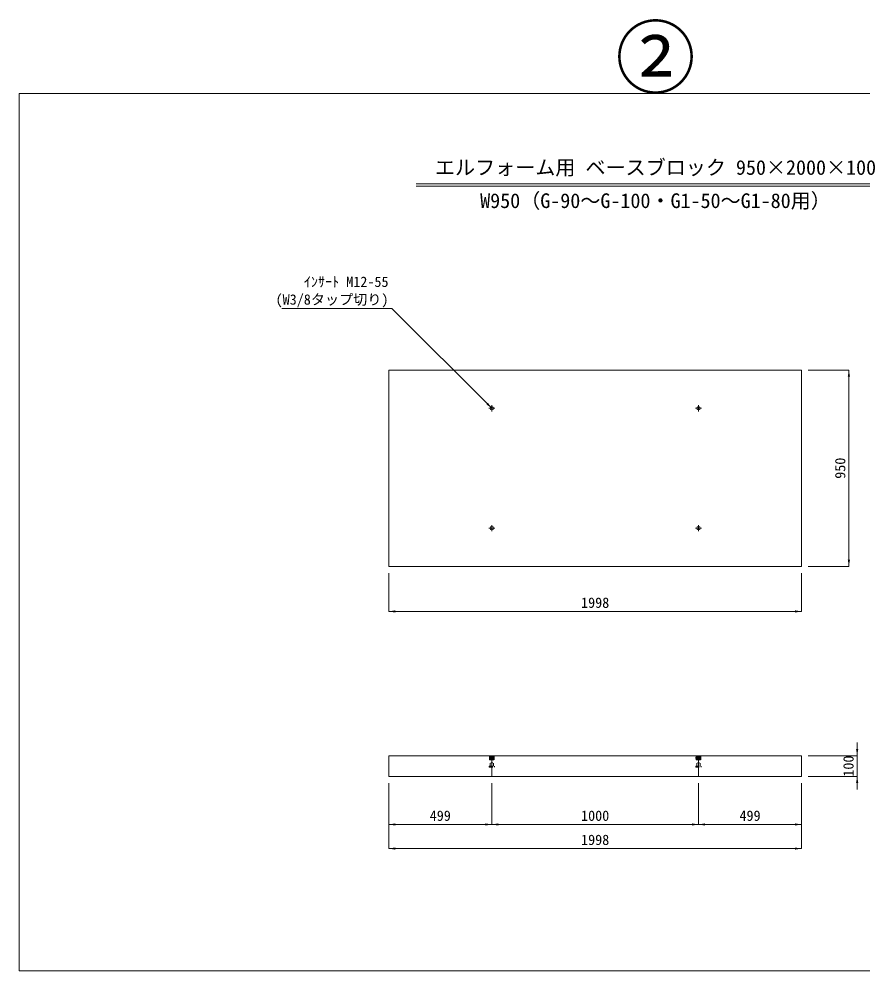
# Model space of a CAD drawing. Units: millimetres at full size; some dimension numbers follow another scale. Extents: x 48 to 43288, y -58809 to -8936.
# Drawn here: x 7464 to 11548, y -35691 to -31085 of the extents above; entities that cross this region are included whole.
import ezdxf
from ezdxf.enums import TextEntityAlignment as Align

# ---------------------------------------------------------------- set-up
doc = ezdxf.new("R2010")
doc.units = ezdxf.units.MM
doc.header["$LTSCALE"] = 75
doc.linetypes.add('USER2', pattern=[8.5725, 5.715, -0.9525, 0.9525, -0.9525])
doc.linetypes.add('USER3', pattern=[0.405, 0.225, -0.18])
for name, color, linetype, lineweight in [('_0-0_', 7, 'Continuous', 9), ('寸法線', 7, 'Continuous', 9), ('引出線', 4, 'Continuous', 9), ('本体', 7, 'Continuous', 9), ('枠', 5, 'Continuous', 5), ('補助線', 8, 'Continuous', 13), ('ｲﾝｻｰﾄ', 3, 'USER3', 5)]:
    doc.layers.add(name, color=color, linetype=linetype, lineweight=lineweight)
doc.styles.add('ＭＳ ゴシック', font='')
doc.styles.get('ＭＳ ゴシック').set_extended_font_data('MS Gothic')

# ---------------------------------------------------------------- blocks, each defined once
blk = doc.blocks.new('filled_arrow')
at = {"color": 0, "linetype": 'Continuous', "lineweight": -2}
blk.add_solid([(7.5, 1.25), (0, 0), (7.5, -1.25)], dxfattribs=at)

msp = doc.modelspace()

# ---------------------------------------------------------------- linework, layer by layer
at = {"layer": '_0-0_'}
for p, q in [((9384.61, -31893.61), (11687.2, -31893.61)), ((9384.76, -31881.72), (11687.2, -31881.72))]:
    msp.add_line(p, q, dxfattribs=at)
at = {"layer": '寸法線'}
for p, q in [((11282.49, -32783.4), (11479.45, -32783.4)), ((11479.45, -33733.4), (11479.45, -32783.4)), ((11282.49, -33733.4), (11479.45, -33733.4)), ((9252.49, -33765.4), (9252.49, -33951.35)), ((11250.49, -33765.4), (11250.49, -33951.35)), ((9252.49, -33951.35), (11250.49, -33951.35)), ((11519.48, -34813.56), (11519.48, -34585.56)), ((11282.49, -34649.56), (11519.48, -34649.56)), ((11282.49, -34749.56), (11519.48, -34749.56)), ((9252.49, -34781.56), (9252.49, -35098.58)), ((9252.49, -34813.56), (9252.49, -34981.93)), ((9751.49, -34781.56), (9751.49, -34981.93)), ((9751.49, -34781.56), (9751.49, -34981.93)), ((10751.49, -34781.56), (10751.49, -34981.93)), ((10751.49, -34781.56), (10751.49, -34981.93)), ((11250.49, -34781.56), (11250.49, -35098.58)), ((11250.49, -34781.56), (11250.49, -34981.93)), ((9252.49, -34981.93), (9751.49, -34981.93)), ((9751.49, -34981.93), (10751.49, -34981.93)), ((10751.49, -34981.93), (11250.49, -34981.93)), ((9252.49, -35098.58), (11250.49, -35098.58))]:
    msp.add_line(p, q, dxfattribs=at)
at = {"layer": '寸法線', "linetype": 'USER2'}
for p, q in [((9736.6, -32968.4), (9766.38, -32968.4)), ((9751.49, -32983.29), (9751.49, -32953.5)), ((10736.6, -32968.4), (10766.38, -32968.4)), ((10751.49, -32983.29), (10751.49, -32953.5)), ((9736.6, -33548.4), (9766.38, -33548.4)), ((9751.49, -33563.29), (9751.49, -33533.5)), ((10736.6, -33548.4), (10766.38, -33548.4)), ((10751.49, -33563.29), (10751.49, -33533.5))]:
    msp.add_line(p, q, dxfattribs=at)
at = {"layer": '引出線'}
msp.add_lwpolyline([(9751.49, -32968.4), (9268.07, -32484.98), (8735.06, -32484.98)], dxfattribs=at)
at = {"layer": '本体'}
for p, q in [((11250.49, -32783.4), (9252.49, -32783.4)), ((9252.49, -32783.4), (9252.49, -33733.4)), ((11250.49, -33733.4), (11250.49, -32783.4)), ((11250.49, -33733.4), (9252.49, -33733.4)), ((9252.49, -34649.56), (9252.49, -34749.56)), ((9252.49, -34649.56), (11250.49, -34649.56)), ((11250.49, -34649.56), (11250.49, -34749.56)), ((9252.49, -34749.56), (11250.49, -34749.56))]:
    msp.add_line(p, q, dxfattribs=at)
at = {"layer": '枠', "lineweight": 20}
for p, q in [((7463.52, -31444.69), (13623.52, -31444.69)), ((7463.52, -35690.69), (7463.52, -31444.69)), ((7463.52, -35690.69), (13623.52, -35690.69))]:
    msp.add_line(p, q, dxfattribs=at)
at = {"layer": '補助線'}
for p, q in [((9751.49, -34749.56), (9751.49, -34649.56)), ((9751.49, -34649.56), (9751.49, -34704.56)), ((10751.49, -34749.56), (10751.49, -34649.56)), ((10751.49, -34649.56), (10751.49, -34704.56)), ((10751.49, -34749.56), (10751.49, -34649.56))]:
    msp.add_line(p, q, dxfattribs=at)
at = {"layer": 'ｲﾝｻｰﾄ'}
for p, q in [((9738.24, -34658.81), (9738.24, -34660.31)), ((9738.24, -34658.81), (9764.74, -34658.81)), ((9738.24, -34660.31), (9764.74, -34660.31)), ((9740.74, -34649.56), (9739.49, -34658.81)), ((9740.74, -34669.56), (9739.49, -34660.31)), ((9740.74, -34649.56), (9762.24, -34649.56)), ((9740.74, -34669.56), (9762.24, -34669.56)), ((9743.24, -34654.56), (9759.74, -34654.56)), ((9743.24, -34654.56), (9743.24, -34700.56)), ((9746.24, -34654.56), (9746.24, -34684.56)), ((9756.74, -34654.56), (9756.74, -34684.56)), ((9759.74, -34654.56), (9759.74, -34700.56)), ((9762.24, -34649.56), (9763.49, -34658.81)), ((9762.24, -34669.56), (9763.49, -34660.31)), ((9764.74, -34658.81), (9764.74, -34660.31)), ((10738.24, -34658.81), (10738.24, -34660.31)), ((10738.24, -34658.81), (10764.74, -34658.81)), ((10738.24, -34660.31), (10764.74, -34660.31)), ((10740.74, -34649.56), (10739.49, -34658.81)), ((10740.74, -34669.56), (10739.49, -34660.31)), ((10740.74, -34649.56), (10762.24, -34649.56)), ((10740.74, -34669.56), (10762.24, -34669.56)), ((10743.24, -34654.56), (10759.74, -34654.56)), ((10743.24, -34654.56), (10743.24, -34700.56)), ((10746.24, -34654.56), (10746.24, -34684.56)), ((10756.74, -34654.56), (10756.74, -34684.56)), ((10759.74, -34654.56), (10759.74, -34700.56)), ((10762.24, -34649.56), (10763.49, -34658.81)), ((10762.24, -34669.56), (10763.49, -34660.31)), ((10764.74, -34658.81), (10764.74, -34660.31)), ((9738.74, -34700.56), (9738.74, -34704.56)), ((9738.74, -34700.56), (9764.24, -34700.56)), ((9738.74, -34704.56), (9764.24, -34704.56)), ((9746.24, -34684.56), (9756.74, -34684.56)), ((9764.24, -34700.56), (9764.24, -34704.56)), ((10738.74, -34700.56), (10738.74, -34704.56)), ((10738.74, -34700.56), (10764.24, -34700.56)), ((10738.74, -34704.56), (10764.24, -34704.56)), ((10746.24, -34684.56), (10756.74, -34684.56)), ((10764.24, -34700.56), (10764.24, -34704.56))]:
    msp.add_line(p, q, dxfattribs=at)
at = {"layer": 'ｲﾝｻｰﾄ', "linetype": 'Continuous', "lineweight": 9}
for centre in [(9751.49, -32968.4), (10751.49, -32968.4), (9751.49, -33548.4), (10751.49, -33548.4)]:
    msp.add_circle(centre, 8.25, dxfattribs=at)

# ---------------------------------------------------------------- block references
at = {"layer": '寸法線', "xscale": 4.27, "yscale": 4.27}
for p, rotation in [((11479.45, -32783.4), 270), ((11479.45, -33733.4), 90), ((11250.49, -33951.35), 180), ((11519.48, -34649.56), 90), ((11519.48, -34749.56), 270), ((9751.49, -34981.93), 180), ((10751.49, -34981.93), 180), ((11250.49, -34981.93), 180), ((11250.49, -35098.58), 180)]:
    msp.add_blockref('filled_arrow', p, dxfattribs=dict(at, rotation=rotation))
for p in [(9252.49, -33951.35), (9252.49, -34981.93), (9751.49, -34981.93), (10751.49, -34981.93), (9252.49, -35098.58)]:
    msp.add_blockref('filled_arrow', p, dxfattribs=at)
at = {"layer": '引出線', "xscale": 4.27, "yscale": 4.27, "rotation": 135}
msp.add_blockref('filled_arrow', (9751.49, -32968.4), dxfattribs=at)

# ---------------------------------------------------------------- texts
at = {"layer": '_0-0_', "style": 'ＭＳ ゴシック'}
for s, p in [('エルフォーム用 ベースブロック 950×2000×100', (10543.52, -31860.3)), ('W950（G-90～G-100・G1-50～G1-80用）', (10543.52, -32021.06))]:
    msp.add_text(s, height=71.21, dxfattribs=at).set_placement(p, align=Align.BOTTOM_CENTER)
at = {"layer": '寸法線', "style": 'ＭＳ ゴシック'}
for s, p in [('950', (11437.05, -33258.4)), ('100', (11477.08, -34699.56))]:
    msp.add_text(s, height=50.13, rotation=90, dxfattribs=at).set_placement(p, align=Align.MIDDLE_CENTER)
for s, p in [('1998', (10251.49, -33908.95)), ('499', (9501.99, -34939.53)), ('1000', (10251.49, -34939.53)), ('499', (11000.99, -34939.53)), ('1998', (10251.49, -35056.18))]:
    msp.add_text(s, height=50.13, dxfattribs=at).set_placement(p, align=Align.MIDDLE_CENTER)
at = {"layer": '引出線', "style": 'ＭＳ ゴシック'}
for s, p in [('ｲﾝｻｰﾄ M12-55', (8841.82, -32396.37)), ('(W3/8タップ切り)', (8705.07, -32482.17))]:
    msp.add_text(s, height=50.13, dxfattribs=at).set_placement(p, align=Align.BOTTOM_LEFT)
at = {"layer": '補助線', "color": 1, "style": 'ＭＳ ゴシック'}
msp.add_text('②', height=284.8, dxfattribs=at).set_placement((10543.52, -31499.32), align=Align.BOTTOM_CENTER)

doc.saveas('drawing.dxf')
